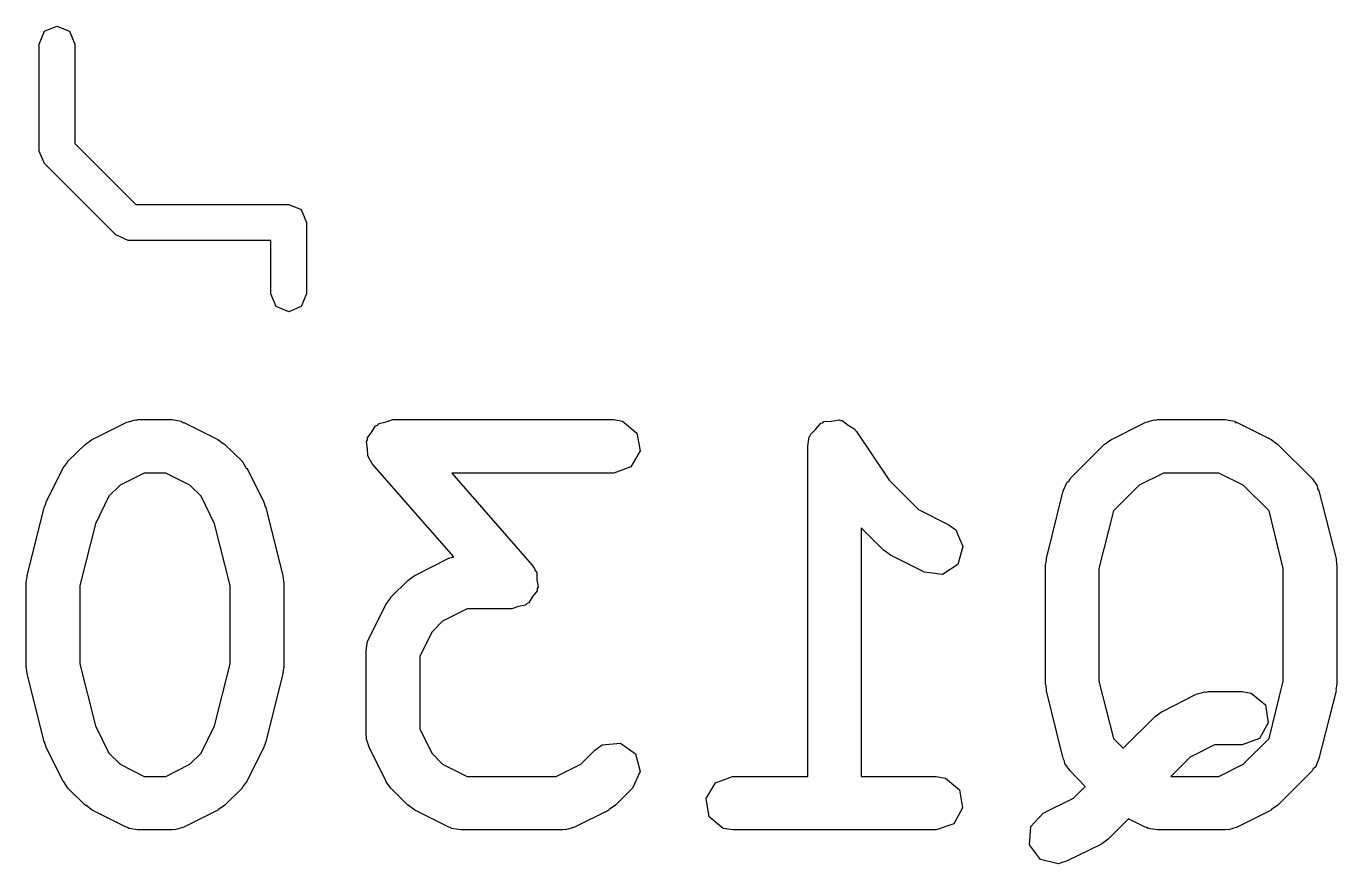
# Model space of a CAD drawing. Extents: x 54 to 297, y -260 to -31.
# Drawn here: x 261.989 to 265.663, y -260.347 to -258 of the extents above; entities that cross this region are included whole.
import ezdxf

# ---------------------------------------------------------------- set-up
doc = ezdxf.new("R2010")
doc.units = 0
doc.layers.add('BLACK', color=7, linetype='CONTINUOUS')

msp = doc.modelspace()

# ---------------------------------------------------------------- linework, layer by layer
at = {"layer": 'BLACK', "linetype": 'CONTINUOUS'}
for p, q in [((262.025, -258.05), (262.04, -258.014)), ((262.04, -258.014), (262.075, -258)), ((262.075, -258), (262.11, -258.014)), ((262.11, -258.014), (262.125, -258.05)), ((262.025, -258.35), (262.025, -258.05)), ((262.125, -258.05), (262.125, -258.329)), ((262.04, -258.385), (262.025, -258.35)), ((262.125, -258.329), (262.296, -258.5)), ((262.24, -258.585), (262.04, -258.385)), ((262.296, -258.5), (262.725, -258.5)), ((262.725, -258.5), (262.76, -258.514)), ((262.76, -258.514), (262.775, -258.55)), ((262.775, -258.55), (262.775, -258.75)), ((262.275, -258.6), (262.24, -258.585)), ((262.675, -258.6), (262.275, -258.6)), ((262.675, -258.75), (262.675, -258.6)), ((262.69, -258.785), (262.675, -258.75)), ((262.775, -258.75), (262.76, -258.785)), ((262.725, -258.8), (262.69, -258.785)), ((262.76, -258.785), (262.725, -258.8)), ((262.174, -259.158), (262.269, -259.11)), ((262.269, -259.11), (262.294, -259.103)), ((262.294, -259.103), (262.298, -259.104)), ((262.298, -259.104), (262.302, -259.102)), ((262.302, -259.102), (262.398, -259.102)), ((262.398, -259.102), (262.423, -259.107)), ((262.423, -259.107), (262.427, -259.11)), ((262.427, -259.11), (262.431, -259.11)), ((262.431, -259.11), (262.526, -259.158)), ((262.958, -259.137), (262.968, -259.12)), ((262.968, -259.12), (262.974, -259.118)), ((262.974, -259.118), (262.978, -259.113)), ((262.978, -259.113), (262.998, -259.109)), ((262.998, -259.109), (263.017, -259.102)), ((263.017, -259.102), (263.636, -259.102)), ((263.636, -259.102), (263.661, -259.107)), ((263.661, -259.107), (263.701, -259.14)), ((264.203, -259.129), (264.217, -259.112)), ((264.217, -259.112), (264.222, -259.111)), ((264.222, -259.111), (264.225, -259.108)), ((264.225, -259.108), (264.246, -259.107)), ((264.246, -259.107), (264.268, -259.103)), ((264.268, -259.103), (264.272, -259.105)), ((264.272, -259.105), (264.276, -259.105)), ((264.276, -259.105), (264.293, -259.118)), ((264.293, -259.118), (264.312, -259.129)), ((265.031, -259.158), (265.126, -259.11)), ((265.126, -259.11), (265.151, -259.103)), ((265.151, -259.103), (265.155, -259.104)), ((265.155, -259.104), (265.16, -259.102)), ((265.16, -259.102), (265.35, -259.102)), ((265.35, -259.102), (265.376, -259.107)), ((265.376, -259.107), (265.379, -259.11)), ((265.379, -259.11), (265.384, -259.11)), ((265.384, -259.11), (265.479, -259.158)), ((262.154, -259.172), (262.172, -259.159)), ((262.172, -259.159), (262.174, -259.158)), ((262.526, -259.158), (262.544, -259.171)), ((262.943, -259.164), (262.946, -259.159)), ((262.946, -259.153), (262.958, -259.137)), ((262.946, -259.159), (262.946, -259.153)), ((263.701, -259.14), (263.71, -259.19)), ((264.18, -259.177), (264.184, -259.151)), ((264.184, -259.151), (264.187, -259.148)), ((264.187, -259.148), (264.188, -259.144)), ((264.188, -259.144), (264.203, -259.129)), ((264.312, -259.129), (264.314, -259.133)), ((264.314, -259.133), (264.317, -259.136)), ((264.317, -259.136), (264.408, -259.272)), ((265.011, -259.172), (265.03, -259.159)), ((265.03, -259.159), (265.031, -259.158)), ((265.479, -259.158), (265.497, -259.171)), ((262.106, -259.219), (262.154, -259.172)), ((262.544, -259.171), (262.546, -259.172)), ((262.546, -259.172), (262.594, -259.219)), ((262.946, -259.184), (262.943, -259.164)), ((262.947, -259.204), (262.946, -259.184)), ((263.71, -259.19), (263.684, -259.235)), ((264.18, -260.102), (264.18, -259.177)), ((264.916, -259.267), (265.011, -259.172)), ((265.497, -259.171), (265.498, -259.172)), ((265.498, -259.172), (265.594, -259.267)), ((262.092, -259.239), (262.106, -259.221)), ((262.106, -259.221), (262.106, -259.219)), ((262.594, -259.219), (262.606, -259.238)), ((262.951, -259.212), (262.947, -259.204)), ((262.952, -259.215), (262.951, -259.212)), ((262.954, -259.217), (262.952, -259.215)), ((262.96, -259.227), (262.954, -259.217)), ((263.188, -259.487), (262.96, -259.227)), ((263.684, -259.235), (263.636, -259.252)), ((262.045, -259.334), (262.092, -259.239)), ((262.32, -259.252), (262.252, -259.286)), ((262.38, -259.252), (262.32, -259.252)), ((262.448, -259.286), (262.38, -259.252)), ((262.606, -259.238), (262.608, -259.239)), ((262.608, -259.239), (262.655, -259.334)), ((263.636, -259.252), (263.182, -259.252)), ((263.182, -259.252), (263.406, -259.509)), ((264.408, -259.272), (264.49, -259.354)), ((264.907, -259.278), (264.913, -259.274)), ((264.913, -259.274), (264.916, -259.267)), ((265.177, -259.252), (265.109, -259.286)), ((265.332, -259.252), (265.177, -259.252)), ((265.401, -259.286), (265.332, -259.252)), ((265.594, -259.267), (265.608, -259.288)), ((262.252, -259.286), (262.221, -259.317)), ((262.479, -259.317), (262.448, -259.286)), ((264.849, -259.492), (264.896, -259.302)), ((264.896, -259.302), (264.907, -259.278)), ((265.109, -259.286), (265.037, -259.358)), ((265.473, -259.358), (265.401, -259.286)), ((265.608, -259.288), (265.609, -259.296)), ((265.609, -259.296), (265.613, -259.302)), ((265.613, -259.302), (265.661, -259.492)), ((262.039, -259.349), (262.044, -259.338)), ((262.044, -259.338), (262.045, -259.334)), ((262.221, -259.317), (262.183, -259.394)), ((262.517, -259.394), (262.479, -259.317)), ((262.655, -259.334), (262.659, -259.346)), ((262.659, -259.346), (262.661, -259.349)), ((261.992, -259.54), (262.039, -259.349)), ((262.661, -259.349), (262.708, -259.54)), ((264.49, -259.354), (264.574, -259.396)), ((265.037, -259.358), (264.996, -259.52)), ((265.513, -259.52), (265.473, -259.358)), ((262.183, -259.394), (262.139, -259.567)), ((262.561, -259.567), (262.517, -259.394)), ((264.392, -259.468), (264.33, -259.406)), ((264.33, -259.406), (264.33, -260.102)), ((264.574, -259.396), (264.595, -259.411)), ((264.595, -259.411), (264.615, -259.458)), ((263.078, -259.539), (263.174, -259.491)), ((263.174, -259.491), (263.188, -259.487)), ((264.394, -259.469), (264.392, -259.468)), ((264.412, -259.482), (264.394, -259.469)), ((264.507, -259.53), (264.412, -259.482)), ((264.615, -259.458), (264.601, -259.508)), ((264.849, -259.496), (264.849, -259.492)), ((265.661, -259.492), (265.662, -259.507)), ((263.406, -259.509), (263.412, -259.518)), ((263.412, -259.518), (263.415, -259.521)), ((263.415, -259.521), (263.415, -259.524)), ((263.415, -259.524), (263.42, -259.531)), ((263.42, -259.531), (263.42, -259.551)), ((264.558, -259.536), (264.507, -259.53)), ((264.601, -259.508), (264.558, -259.536)), ((264.846, -259.51), (264.849, -259.496)), ((264.846, -259.844), (264.846, -259.51)), ((264.996, -259.52), (264.996, -259.835)), ((265.513, -259.835), (265.513, -259.52)), ((265.662, -259.507), (265.663, -259.51)), ((265.663, -259.51), (265.663, -259.844)), ((261.989, -259.558), (261.992, -259.543)), ((261.989, -259.796), (261.989, -259.558)), ((261.992, -259.543), (261.992, -259.54)), ((262.139, -259.567), (262.139, -259.787)), ((262.561, -259.787), (262.561, -259.567)), ((262.708, -259.54), (262.71, -259.555)), ((262.71, -259.555), (262.711, -259.558)), ((262.711, -259.558), (262.711, -259.796)), ((263.011, -259.6), (263.059, -259.553)), ((263.059, -259.553), (263.077, -259.54)), ((263.077, -259.54), (263.078, -259.539)), ((263.42, -259.551), (263.424, -259.571)), ((262.997, -259.62), (263.011, -259.602)), ((263.011, -259.602), (263.011, -259.6)), ((263.408, -259.598), (263.398, -259.616)), ((263.421, -259.582), (263.408, -259.598)), ((263.424, -259.571), (263.421, -259.576)), ((263.421, -259.576), (263.421, -259.582)), ((262.95, -259.715), (262.997, -259.62)), ((263.225, -259.633), (263.156, -259.667)), ((263.35, -259.633), (263.225, -259.633)), ((263.369, -259.626), (263.35, -259.633)), ((263.389, -259.622), (263.369, -259.626)), ((263.393, -259.618), (263.389, -259.622)), ((263.398, -259.616), (263.393, -259.618)), ((263.156, -259.667), (263.126, -259.698)), ((262.949, -259.719), (262.95, -259.715)), ((263.126, -259.698), (263.092, -259.766)), ((262.942, -259.749), (262.946, -259.723)), ((262.942, -259.987), (262.942, -259.749)), ((262.946, -259.723), (262.949, -259.719)), ((262.139, -259.787), (262.183, -259.96)), ((262.517, -259.96), (262.561, -259.787)), ((263.092, -259.766), (263.092, -259.969)), ((261.99, -259.799), (261.989, -259.796)), ((261.992, -259.814), (261.99, -259.799)), ((262.039, -260.005), (261.992, -259.814)), ((262.708, -259.814), (262.661, -260.005)), ((262.711, -259.796), (262.708, -259.811)), ((262.708, -259.811), (262.708, -259.814)), ((264.848, -259.847), (264.846, -259.844)), ((264.849, -259.862), (264.848, -259.847)), ((264.896, -260.052), (264.849, -259.862)), ((264.996, -259.835), (265.037, -259.996)), ((265.473, -259.996), (265.513, -259.835)), ((265.661, -259.862), (265.613, -260.052)), ((265.663, -259.844), (265.66, -259.859)), ((265.66, -259.859), (265.661, -259.862)), ((265.174, -259.92), (265.269, -259.872)), ((265.269, -259.872), (265.294, -259.865)), ((265.294, -259.865), (265.298, -259.866)), ((265.298, -259.866), (265.302, -259.864)), ((265.302, -259.864), (265.398, -259.864)), ((265.398, -259.864), (265.423, -259.869)), ((265.423, -259.869), (265.463, -259.902)), ((265.064, -260.023), (265.154, -259.934)), ((265.154, -259.934), (265.172, -259.921)), ((265.172, -259.921), (265.174, -259.92)), ((265.463, -259.902), (265.471, -259.952)), ((262.183, -259.96), (262.221, -260.037)), ((262.479, -260.037), (262.517, -259.96)), ((263.092, -259.969), (263.126, -260.037)), ((265.471, -259.952), (265.446, -259.996)), ((262.041, -260.008), (262.039, -260.005)), ((262.045, -260.02), (262.041, -260.008)), ((262.661, -260.005), (262.656, -260.017)), ((262.943, -259.991), (262.942, -259.987)), ((262.942, -259.995), (262.943, -259.991)), ((262.95, -260.02), (262.942, -259.995)), ((265.037, -259.996), (265.064, -260.023)), ((265.446, -259.996), (265.398, -260.014)), ((265.401, -260.068), (265.473, -259.996)), ((262.092, -260.115), (262.045, -260.02)), ((262.221, -260.037), (262.252, -260.068)), ((262.448, -260.068), (262.479, -260.037)), ((262.655, -260.02), (262.608, -260.115)), ((262.656, -260.017), (262.655, -260.02)), ((262.997, -260.115), (262.95, -260.02)), ((263.126, -260.037), (263.156, -260.068)), ((263.544, -260.068), (263.583, -260.029)), ((263.583, -260.029), (263.604, -260.014)), ((263.604, -260.014), (263.655, -260.009)), ((263.655, -260.009), (263.697, -260.039)), ((263.697, -260.039), (263.71, -260.088)), ((265.32, -260.014), (265.252, -260.048)), ((265.398, -260.014), (265.32, -260.014)), ((262.252, -260.068), (262.32, -260.102)), ((262.38, -260.102), (262.448, -260.068)), ((263.156, -260.068), (263.225, -260.102)), ((263.475, -260.102), (263.544, -260.068)), ((264.9, -260.059), (264.896, -260.052)), ((264.901, -260.066), (264.9, -260.059)), ((264.916, -260.087), (264.901, -260.066)), ((265.252, -260.048), (265.198, -260.102)), ((265.332, -260.102), (265.401, -260.068)), ((265.597, -260.081), (265.594, -260.087)), ((265.603, -260.076), (265.597, -260.081)), ((265.613, -260.052), (265.603, -260.076)), ((262.094, -260.117), (262.092, -260.115)), ((262.106, -260.135), (262.094, -260.117)), ((262.32, -260.102), (262.38, -260.102)), ((262.608, -260.115), (262.594, -260.133)), ((262.998, -260.117), (262.997, -260.115)), ((263.011, -260.135), (262.998, -260.117)), ((263.225, -260.102), (263.475, -260.102)), ((263.71, -260.088), (263.689, -260.135)), ((263.921, -260.12), (263.969, -260.102)), ((263.969, -260.102), (264.18, -260.102)), ((264.33, -260.102), (264.54, -260.102)), ((264.54, -260.102), (264.566, -260.107)), ((264.566, -260.107), (264.605, -260.14)), ((264.958, -260.13), (264.916, -260.087)), ((265.198, -260.102), (265.332, -260.102)), ((265.594, -260.087), (265.498, -260.183)), ((262.154, -260.183), (262.106, -260.135)), ((262.594, -260.135), (262.546, -260.183)), ((262.594, -260.133), (262.594, -260.135)), ((263.059, -260.183), (263.011, -260.135)), ((263.689, -260.135), (263.641, -260.183)), ((263.895, -260.164), (263.921, -260.12)), ((264.605, -260.14), (264.614, -260.19)), ((264.925, -260.163), (264.958, -260.13)), ((262.156, -260.183), (262.154, -260.183)), ((262.174, -260.197), (262.156, -260.183)), ((262.546, -260.183), (262.528, -260.195)), ((263.06, -260.183), (263.059, -260.183)), ((263.078, -260.197), (263.06, -260.183)), ((263.641, -260.183), (263.623, -260.195)), ((263.904, -260.215), (263.895, -260.164)), ((264.614, -260.19), (264.589, -260.235)), ((264.84, -260.205), (264.925, -260.163)), ((265.498, -260.183), (265.48, -260.195)), ((262.269, -260.244), (262.174, -260.197)), ((262.526, -260.197), (262.431, -260.244)), ((262.528, -260.195), (262.526, -260.197)), ((263.174, -260.244), (263.078, -260.197)), ((263.622, -260.197), (263.526, -260.244)), ((263.623, -260.195), (263.622, -260.197)), ((263.943, -260.248), (263.904, -260.215)), ((264.805, -260.243), (264.84, -260.205)), ((265.079, -260.221), (265.022, -260.278)), ((265.126, -260.244), (265.079, -260.221)), ((265.479, -260.197), (265.384, -260.244)), ((265.48, -260.195), (265.479, -260.197)), ((262.273, -260.245), (262.269, -260.244)), ((262.277, -260.248), (262.273, -260.245)), ((262.302, -260.252), (262.277, -260.248)), ((262.398, -260.252), (262.302, -260.252)), ((262.402, -260.251), (262.398, -260.252)), ((262.406, -260.252), (262.402, -260.251)), ((262.431, -260.244), (262.406, -260.252)), ((263.178, -260.245), (263.174, -260.244)), ((263.181, -260.248), (263.178, -260.245)), ((263.207, -260.252), (263.181, -260.248)), ((263.493, -260.252), (263.207, -260.252)), ((263.497, -260.251), (263.493, -260.252)), ((263.501, -260.252), (263.497, -260.251)), ((263.526, -260.244), (263.501, -260.252)), ((263.969, -260.252), (263.943, -260.248)), ((264.54, -260.252), (263.969, -260.252)), ((264.589, -260.235), (264.54, -260.252)), ((264.802, -260.294), (264.805, -260.243)), ((265.13, -260.245), (265.126, -260.244)), ((265.134, -260.248), (265.13, -260.245)), ((265.16, -260.252), (265.134, -260.248)), ((265.35, -260.252), (265.16, -260.252)), ((265.354, -260.251), (265.35, -260.252)), ((265.359, -260.252), (265.354, -260.251)), ((265.384, -260.244), (265.359, -260.252)), ((264.832, -260.335), (264.802, -260.294)), ((265.003, -260.292), (264.907, -260.339)), ((265.004, -260.291), (265.003, -260.292)), ((265.022, -260.278), (265.004, -260.291)), ((264.882, -260.347), (264.832, -260.335)), ((264.907, -260.339), (264.882, -260.347))]:
    msp.add_line(p, q, dxfattribs=at)

doc.saveas('drawing.dxf')
